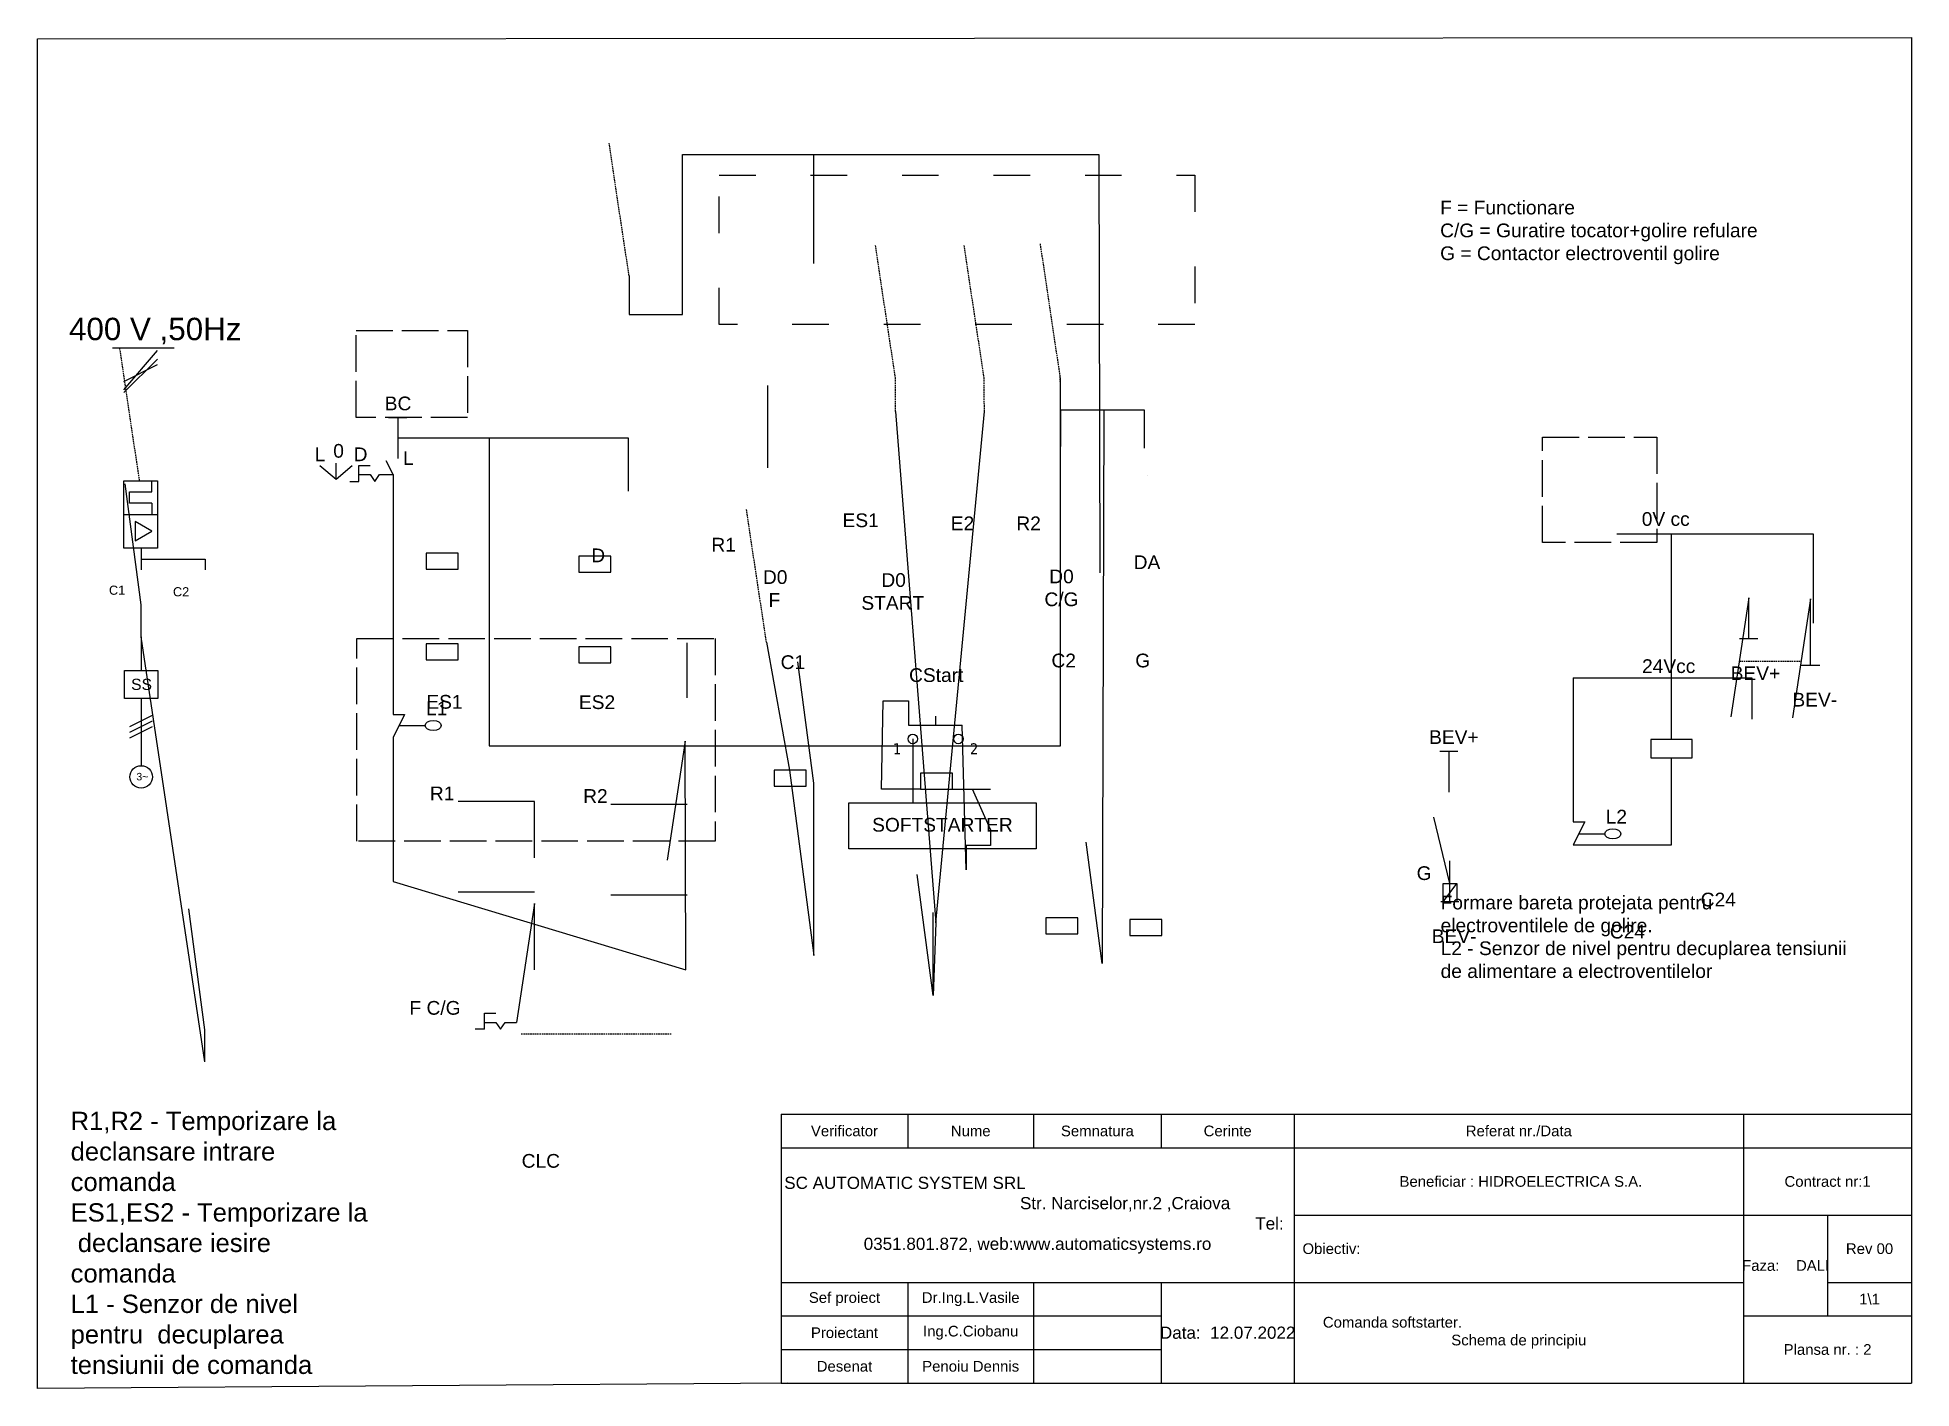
# Model space of a CAD drawing. Header units: inches. Extents: x -11 to 603, y 1 to 444.
import ezdxf
from ezdxf.enums import TextEntityAlignment as Align

# ---------------------------------------------------------------- set-up
doc = ezdxf.new("R2010")
doc.units = ezdxf.units.IN
doc.header["$MEASUREMENT"] = 0
for name, pattern in [('ACAD_ISO02W100', [15, 12, -3]), ('ACAD_ISO03W100', [30, 12, -18]), ('HIDDENX2', [0.75, 0.5, -0.25])]:
    doc.linetypes.add(name, pattern=pattern)
doc.styles.get("Standard").update_dxf_attribs({"font": 'arial.ttf'})
doc.styles.add('Tahoma', font='tahoma.ttf')

# ---------------------------------------------------------------- blocks, each defined once
blk = doc.blocks.new('*T2')
at = {"color": 0, "linetype": 'ByBlock', "lineweight": -2, "transparency": 16777216}
for p, q in [((0, 0), (370.69, 0)), ((0, 0), (0, -88.3)), ((41.62, 0), (41.62, -11.12)), ((82.77, 0), (82.77, -11.12)), ((124.7, 0), (124.7, -11.12)), ((168.22, 0), (168.22, -88.3)), ((315.65, 0), (315.65, -88.3)), ((370.69, 0), (370.69, -88.3)), ((0, -11.12), (370.69, -11.12)), ((168.22, -33.17), (370.69, -33.17)), ((343.17, -33.17), (343.17, -66.25)), ((0, -55.22), (315.65, -55.22)), ((41.62, -55.22), (41.62, -88.3)), ((82.77, -55.22), (82.77, -88.3)), ((124.7, -55.22), (124.7, -88.3)), ((343.17, -55.22), (370.69, -55.22)), ((0, -66.25), (124.7, -66.25)), ((315.65, -66.25), (370.69, -66.25)), ((0, -77.27), (124.7, -77.27)), ((0, -88.3), (370.69, -88.3))]:
    blk.add_line(p, q, dxfattribs=at)
at = {"color": 0, "transparency": 16777216}
for s, insert, char_height, width, attachment_point in [('Verificator', (20.81, -5.56), 3.5, 41.5022, 5), ('Nume', (62.2, -5.56), 3.5, 41.0327, 5), ('Semnatura', (103.74, -5.56), 3.5, 41.8082, 5), ('Cerinte', (146.46, -5.56), 3.5, 43.3942, 5), ('Referat nr./Data', (241.93, -5.56), 3.5, 147.3136, 5), ('SC AUTOMATIC SYSTEM SRL                                                                                                            Str. Narciselor,nr.2 ,Craiova                                                                                                                                                                                                                                                                                                                                           Tel: 0351.801.872, web:www.automaticsystems.ro', (84.11, -33.17), 4, 168.0973, 5), (' Beneficiar : HIDROELECTRICA S.A.', (241.93, -22.14), 3.5, 147.3136, 5), ('Contract nr:1', (343.17, -22.14), 3.5, 54.9189, 5), ('  Obiectiv:', (168.28, -44.19), 3.5, 147.3136, 4), ('Rev 00', (356.93, -44.19), 3.5, 27.3994, 5), ('Faza:    DALI', (329.41, -49.71), 3.5, 27.3994, 5), ('Sef proiect', (20.81, -60.73), 3.5, 41.5022, 5), ('Dr.Ing.L.Vasile', (62.2, -60.73), 3.5, 41.0327, 5), ('\\A1;1\\\\1', (356.93, -60.73), 3.5, 27.3994, 5), ('Comanda softstarter.                                                              Schema de principiu', (241.93, -71.76), 3.5, 147.3136, 5), ('Proiectant', (20.81, -71.76), 3.5, 41.5022, 5), ('Ing.C.Ciobanu', (62.2, -71.76), 3.5, 41.0327, 5), ('Data:  12.07.2022', (146.46, -71.76), 4, 43.3942, 5), ('Plansa nr. : 2', (343.17, -77.27), 3.5, 54.9189, 5), ('Desenat', (20.81, -82.78), 3.5, 41.5022, 5), ('Penoiu Dennis', (62.2, -82.78), 3.5, 41.0327, 5)]:
    blk.add_mtext(s, dxfattribs=dict(at, insert=insert, char_height=char_height, width=width, attachment_point=attachment_point))
blk = doc.blocks.new('Tranzistor')
at = {"linetype": 'Continuous'}
for p, q in [((46, 411), (51.5, 411)), ((47, 407.25, -71.65), (50, 410.75, -186.31)), ((47, 407), (50, 410, -85.97)), ((48.5, 411), (48.5, 411, -401.07)), ((47, 408), (50, 409.5))]:
    blk.add_line(p, q, dxfattribs=at)
blk = doc.blocks.new('*U44')
for p, q in [((0, 0.167), (0, 0.1)), ((-0.197, 0.1), (0.192, 0.1))]:
    blk.add_line(p, q)
for centre in [(-0.166, 0), (0.166, 0)]:
    blk.add_circle(centre, 0.0344)
at = {"style": 'Tahoma'}
for tag, p in [('Description', (0, 0.344)), ('Reference Designator', (0, 0.188))]:
    blk.add_attdef(tag, text='', height=0.08, dxfattribs=at).set_placement(p, align=Align.CENTER)
at = {"linetype": 'Continuous', "style": 'Tahoma', "flags": 8}
blk.add_attdef('Terminal 1', text='', height=0.08, dxfattribs=at).set_placement((-0.25, -0.031), align=Align.TOP_RIGHT)
blk.add_attdef('Terminal 2', text='', height=0.08, dxfattribs=at).set_placement((0.25, -0.031), align=Align.TOP_LEFT)

msp = doc.modelspace()

# ---------------------------------------------------------------- linework, layer by layer
at = {"linetype": 'HIDDENX2'}
for p, q in [((182.49, 366.09, 891.49), (175.95, 409.71, -1028.76)), ((269.83, 332.52, -2832.01), (263.29, 376.15, -4752.26)), ((298.91, 332.53, -2832.01), (292.37, 376.16, -4752.26)), ((323.89, 332.98, -2832.01), (317.36, 376.61, -4752.26)), ((182.49, 366.09, 445.74), (182.49, 366.09, 891.49)), ((22.01, 298.8, 445.74), (15.48, 342.43, -1474.51)), ((269.83, 321.58, -3405.42), (269.83, 332.52, -2832.01)), ((299.01, 321.58, -3405.42), (298.91, 332.53, -2832.01)), ((324, 322.03, -3405.42), (323.89, 332.98, -2832.01)), ((22.01, 298.8), (22.01, 298.8, 445.74)), ((227.54, 245.81, 1619.72), (221, 289.43, -300.53)), ((227.54, 245.81, 1173.97), (227.54, 245.81, 1619.72)), ((546.5, 239.63, 1869.4), (566.56, 239.63, 1869.4)), ((147.09, 117.33, 3050.75), (196.41, 117.33, 3050.75))]:
    msp.add_line(p, q, dxfattribs=at)
for p, q in [((200.03, 353.3, 445.74), (200.03, 405.8, 445.74)), ((200.03, 405.8, 445.74), (243.01, 405.8, 445.74)), ((241.53, 405.8, 445.74), (241.53, 405.8, 445.74)), ((243.01, 405.8, 445.74), (243.01, 370.08, 445.74)), ((243.01, 405.8, -700.06), (280.49, 405.8, -700.06)), ((280.49, 405.8, -700.06), (336.5, 405.8, -700.06)), ((336.5, 405.8, -700.06), (336.85, 268.61, 6286.67)), ((182.49, 366.09, 445.74), (182.49, 353.3, 445.74)), ((182.49, 353.3, 445.74), (182.49, 353.3, 445.74)), ((182.49, 353.3, 445.74), (200.03, 353.3, 445.74)), ((269.83, 332.52, -2288.24), (269.83, 332.52, -1142.44)), ((298.91, 332.53, -2288.24), (298.91, 332.53, -1142.44)), ((324.01, 211.85, 5771.03), (323.96, 332.53, -2288.24)), ((227.99, 303.08, -1028.76), (227.99, 330.04, -1028.76)), ((103.65, 319.61, 5771.03), (109.65, 319.61, 5771.03)), ((106.65, 319.61, 5771.03), (106.65, 306.11, 5771.03)), ((269.83, 321.58, -3405.42), (283.05, 153.79, 5551.66)), ((283.05, 153.79, 5551.66), (299.01, 321.58, -3405.42)), ((324, 322.03, -3405.42), (351.43, 322.03, -3405.42)), ((324, 322.03, -3405.42), (324, 310.02, -3405.42)), ((338.14, 322.03, -3405.42), (337.64, 140.44, 12943.68)), ((351.43, 322.03, -3405.42), (351.43, 309.52, -3405.42)), ((106.65, 312.85, 5771.03), (182.15, 312.85, 5771.03)), ((136.65, 312.85, 5771.03), (136.65, 211.85, 5771.03)), ((182.15, 312.85, 5771.03), (182.15, 295.35, 5555.18)), ((81.15, 303.86, 5771.03), (86.4, 299.36, 5771.03)), ((86.4, 299.36, 5771.03), (86.4, 304.61, 5771.03)), ((86.4, 299.36, 5771.03), (91.65, 303.86, 5771.03)), ((93.9, 298.61, 5771.03), (93.9, 303.86, 5771.03)), ((93.9, 303.86, 5771.03), (97.65, 303.86, 5771.03)), ((105.15, 300.86, 5771.03), (102.9, 305.36, 5771.03)), ((22.51, 258.08), (17.26, 297.83, -1632.88)), ((90.9, 298.61, 5771.03), (93.9, 298.61, 5771.03)), ((93.9, 300.86, 5771.03), (97.65, 300.86, 5771.03)), ((97.65, 300.86, 5771.03), (99.15, 298.61, 5771.03)), ((99.15, 298.61, 5771.03), (100.65, 300.86, 5771.03)), ((100.65, 300.86, 5771.03), (105.15, 300.86, 5771.03)), ((105.15, 300.86, 5771.03), (105.15, 222.11, 5771.03)), ((22.51, 276.74), (22.51, 269.58)), ((506.35, 281.37, 2919.73), (570.77, 281.37, 2919.73)), ((524.27, 213.87, 2919.73), (524.27, 281.37, 2919.73)), ((570.77, 281.37, 2919.73), (570.77, 252.12, 1630.65)), ((22.51, 273.08), (43.51, 273.08)), ((43.51, 273.08), (43.51, 269.58)), ((549.65, 260.39, 233.65), (543.73, 221.39, 3306.44)), ((549.65, 246.89, 233.65), (549.65, 260.39, 233.65)), ((569.91, 260.01, 233.65), (563.98, 221.01, 3306.44)), ((569.91, 238.24, 233.65), (569.91, 260.01, 233.65)), ((22.51, 247.58), (22.51, 258.08)), ((43.39, 108.12, 7990.07), (22.51, 247.58)), ((227.54, 245.81, 1173.97), (235.08, 203.86, 2720.28)), ((552.65, 246.89, 233.65), (546.65, 246.89, 233.65)), ((201.59, 227.6, -3050.75), (201.59, 245.6, 1474.23)), ((243.1, 199.62, 9552.44), (237.85, 239.37, 7919.55)), ((492.1, 234.12, 6357.19), (550.6, 234.12, 6357.19)), ((492.1, 234.12, 6357.19), (492.1, 186.87, 6357.19)), ((550.6, 234.12, 6357.19), (550.6, 234.12, 6328.69)), ((550.6, 234.12, 6328.69), (550.6, 220.62, 3478.31)), ((572.91, 238.24, 233.65), (566.91, 238.24, 233.65)), ((105.15, 222.11, 5771.03), (108.9, 222.11, 5771.03)), ((108.9, 222.11, 5771.03), (105.15, 214.61, 5771.03)), ((265.24, 197.61, 2720.28), (265.78, 226.58)), ((265.78, 226.58), (274.12, 226.58)), ((274.12, 226.58), (274.12, 218.59)), ((107.1, 218.51, 5771.03), (115.65, 218.51, 5771.03)), ((293.08, 171.1, 2720.28), (291.68, 218.59)), ((105.15, 214.61, 5771.03), (105.15, 167.36, -1678.55)), ((136.65, 211.85, 5771.03), (324.01, 211.85, 5771.03)), ((200.89, 213.34, -3072.8), (194.96, 174.34)), ((201.09, 138.33), (200.89, 213.34, -3072.8)), ((275.54, 214.08), (275.54, 193.08)), ((290.48, 214.08), (290.48, 214.08, -1203.21)), ((448.3, 210.13, 6357.19), (454.3, 210.13, 6357.19)), ((451.3, 210.13, 6357.19), (451.3, 196.63, 6357.19)), ((235.08, 203.86, 2720.28), (243.1, 143.08, 7070.97)), ((524.27, 179.37, 2919.73), (524.27, 207.87, 2919.73)), ((243.1, 143.08, 7070.97), (243.1, 199.62, 9552.44)), ((278.08, 197.61, 2720.28), (265.24, 197.61, 2720.28)), ((288.58, 197.61, 2720.28), (301.01, 197.61, 2720.28)), ((301.01, 184.36, 2720.28), (295.07, 197.61, 2461.64)), ((301.01, 197.61, 2720.28), (301.01, 197.61, 2461.64)), ((151.51, 193.58, 4497.3), (126.51, 193.58, 4497.3)), ((151.51, 175.08), (151.51, 193.58, 4497.3)), ((201.51, 192.58, 4497.3), (176.51, 192.58, 4497.3)), ((301.01, 184.36, 2720.28), (301.01, 179.1, 2720.28)), ((451.62, 166.63, 7345.08), (446.37, 188.38, 6743.48)), ((492.1, 186.87, 6357.19), (495.85, 186.87, 6357.19)), ((495.85, 186.87, 6357.19), (492.1, 179.37, 6357.19)), ((301.01, 179.1, 2720.28), (293.08, 179.1, 2720.28)), ((293.08, 179.1, 2720.28), (293.08, 171.1, 2720.28)), ((337.64, 140.44, 12943.68), (332.39, 180.19, 11310.8)), ((492.1, 179.37, 6357.19), (492.1, 179.37, 2919.73)), ((492.1, 179.37, 2919.73), (524.27, 179.37, 2919.73)), ((493.9, 182.97, 6357.19), (502.45, 182.97, 6357.19)), ((451.63, 160.63, 5970.24), (451.63, 174.13, 5970.24)), ((105.15, 167.36, -1678.55), (201.09, 138.33)), ((282.17, 129.9, 13547.47), (276.92, 169.65, 11914.59)), ((449.41, 160.62, 6743.48), (453.9, 166.63, 6743.48)), ((451.62, 166.63, 6743.48), (451.62, 166.63, 7345.08)), ((151.51, 163.84, 4497.3), (126.51, 163.84, 4497.3)), ((151.51, 160.08), (145.59, 121.08, 3050.75)), ((151.51, 138.33), (151.51, 160.08)), ((201.51, 162.84, 4497.3), (176.51, 162.84, 4497.3)), ((454.63, 160.63, 5970.24), (448.63, 160.63, 5970.24)), ((43.39, 118.62, 7990.07), (38.14, 158.37, 6357.19)), ((282.17, 129.9, 14216.68), (282.17, 157.11, 13547.47)), ((283.05, 153.79, 5551.66), (282.17, 129.9, 13547.47)), ((135.09, 118.83, 3050.75), (135.09, 124.08, 3050.75)), ((135.09, 124.08, 3050.75), (138.84, 124.08, 3050.75)), ((43.39, 108.12, 7990.07), (43.39, 118.62, 7990.07)), ((135.09, 118.83, 3050.75), (132.05, 118.83, 3050.75)), ((135.09, 121.08, 3050.75), (138.84, 121.08, 3050.75)), ((138.84, 121.08, 3050.75), (140.34, 118.83, 3050.75)), ((140.34, 118.83, 3050.75), (141.84, 121.08, 3050.75)), ((141.84, 121.08, 3050.75), (145.59, 121.08, 3050.75))]:
    msp.add_line(p, q)
at = {"linetype": 'Continuous'}
for p, q in [((26.03, 295.12), (26.03, 298.8)), ((352.62, 300.41, 6357.19), (352.62, 300.41, 6357.19)), ((352.62, 300.41, 6357.19), (352.62, 300.41, 6357.19)), ((352.62, 300.41, 6357.19), (352.62, 300.41, 6357.19)), ((352.62, 300.41, 6357.19), (352.62, 300.41, 6357.19)), ((26.03, 291.45), (26.03, 287.77)), ((16.84, 287.77), (27.87, 287.77)), ((22.51, 247.58), (22.51, 236.55)), ((18.84, 218.17), (26.19, 221.85)), ((22.51, 227.36), (22.51, 205.3)), ((18.84, 216.33), (26.19, 220.01)), ((18.84, 214.5), (26.19, 218.17))]:
    msp.add_line(p, q, dxfattribs=at)
msp.add_lwpolyline([(234.4, 2.73), (-11.49, 0.96), (-11.49, 443.77), (603.01, 444.25), (603.01, 91.02)])
at = {"linetype": 'ACAD_ISO03W100'}
msp.add_lwpolyline([(212.01, 399.08), (368.01, 399.08), (368.01, 350.08), (212.01, 350.08)], close=True, dxfattribs=at)
at = {"linetype": 'ACAD_ISO02W100'}
for points, elevation in [([(93, 348.07), (129.5, 348.07), (129.5, 319.57), (93, 319.57)], -586.16), ([(93.25, 247.04), (210.75, 247.04), (210.75, 180.54), (93.25, 180.54)], -3306.44)]:
    msp.add_lwpolyline(points, close=True, dxfattribs=dict(at, elevation=elevation))
msp.add_lwpolyline([(482.01, 313.08), (519.51, 313.08), (519.51, 278.58), (482.01, 278.58)], close=True, dxfattribs=at)
at = {"linetype": 'Continuous'}
for points in [[(16.84, 298.8), (27.87, 298.8), (27.87, 276.74), (16.84, 276.74)], [(26.03, 282.26), (20.51, 285.44), (20.51, 279.07)], [(17, 236.55), (28.03, 236.55), (28.03, 227.36), (17, 227.36)]]:
    msp.add_lwpolyline(points, close=True, dxfattribs=at)
msp.add_lwpolyline([(26.03, 291.45), (18.68, 291.45), (18.68, 295.12), (26.03, 295.12)], dxfattribs=at)
for points in [[(116.01, 269.83), (126.51, 269.83), (126.51, 275.08), (116.01, 275.08)], [(166.01, 268.83), (176.51, 268.83), (176.51, 274.08), (166.01, 274.08)], [(116.01, 240.1), (126.51, 240.1), (126.51, 245.34), (116.01, 245.34)], [(166.01, 239.1), (176.51, 239.1), (176.51, 244.34), (166.01, 244.34)], [(254.51, 193.08), (316.01, 193.08), (316.01, 178.08), (254.51, 178.08)]]:
    msp.add_lwpolyline(points, close=True)
for points, elevation in [([(517.52, 207.87), (531.1, 207.87), (531.1, 213.87), (517.52, 213.87)], 2919.73), ([(230.08, 198.61), (240.58, 198.61), (240.58, 203.86), (230.08, 203.86)], 2720.28), ([(278.08, 197.61), (288.58, 197.61), (288.58, 202.86), (278.08, 202.86)], 2720.28), ([(449.41, 166.63), (453.9, 166.63), (453.9, 160.62), (449.41, 160.62)], 6743.48), ([(319.15, 150.14), (329.65, 150.14), (329.65, 155.39), (319.15, 155.39)], 5440.56), ([(346.65, 149.63), (357.15, 149.63), (357.15, 154.88), (346.65, 154.88)], 5440.56)]:
    msp.add_lwpolyline(points, close=True, dxfattribs=dict(elevation=elevation))
msp.add_circle((22.51, 201.63), 3.68, dxfattribs=at)
for centre in [(118.28, 218.51, 5771.03), (505.07, 182.97, 6357.19)]:
    msp.add_ellipse(centre, major_axis=(-2.62, 0), ratio=0.628571)

# ---------------------------------------------------------------- block references
at = {"linetype": 'Continuous', "xscale": 3.676442841485226, "yscale": 3.676442841485226, "zscale": 3.676442841485226}
msp.add_blockref('Tranzistor', (-155.95, -1168.59), dxfattribs=at)
ref = msp.add_blockref('*U44', (283.01, 214.08), dxfattribs=dict(xscale=45.09957914813185, yscale=45.09957914813185, zscale=45.09957914813185))
ref.add_attrib('Terminal 1', '1', dxfattribs={"linetype": 'Continuous', "height": 3.61, "style": 'Tahoma'}).set_placement((271.74, 212.67), align=Align.TOP_RIGHT)
ref.add_attrib('Terminal 2', '2', dxfattribs={"linetype": 'Continuous', "height": 3.61, "style": 'Tahoma'}).set_placement((294.29, 212.67), align=Align.TOP_LEFT)
msp.add_blockref('*T2', (232.32, 91.02))

# ---------------------------------------------------------------- texts
at = {"linetype": 'HIDDENX2', "lineweight": 211, "char_height": 4.5, "attachment_point": 1}
for s, width, gutter_width, heights, insert in [('F = Functionare\\PC/G = Guratire tocator+golire refulare\\PG = Contactor electroventil golire', 132.5, 1, [0], (448.45, 390.7)), ('DA', 9.031, 1.5, [5.04], (347.95, 274.33, 5771.03)), ('Formare bareta protejata pentru\\Pelectroventilele de golire.\\PL2 - Senzor de nivel pentru decuplarea tensiunii \\Pde alimentare a electroventilelor ', 129, 1, [0], (448.6, 162.67)), ('CLC', 18.75, 1.5, [0], (147.28, 77.91, 3050.75))]:
    msp.add_mtext_dynamic_manual_height_columns(s, width=width, gutter_width=gutter_width, heights=heights, dxfattribs=dict(at, insert=insert))
at = {"linetype": 'Continuous', "attachment_point": 1}
for s, width, gutter_width, heights, insert, char_height in [('\\pxqc;400 V ,50Hz', 84.2802, 2.45, [3.81], (-15.02, 352.28), 7.3529), ('SS', 7.3529, 3.68, [0], (19.22, 233.84), 3.676)]:
    msp.add_mtext_dynamic_manual_height_columns(s, width=width, gutter_width=gutter_width, heights=heights, dxfattribs=dict(at, insert=insert, char_height=char_height))
at = {"attachment_point": 1}
for s, width, gutter_width, heights, insert, char_height in [('BC', 10.5, 1.5, [0], (102.37, 326.42, 5771.03), 4.5), ('L', 7.5, 1.5, [0], (79.43, 309.73, 5771.03), 4.5), ('0', 7.5, 1.5, [0], (85.5, 310.87, 5771.03), 4.5), ('D', 7.5, 1.5, [0], (92.18, 309.73, 5771.03), 4.5), ('L', 7.5, 1.5, [0], (108.35, 308.51, 5771.03), 4.5), ('ES1', 11.5, 1, [0], (252.49, 288.08), 4.5), ('E2', 11.5, 1, [0], (287.99, 287.08), 4.5), ('R2', 11.5, 1, [0], (309.49, 287.08), 4.5), ('0V cc', 19.6736, 1.5, [0], (514.56, 288.51, 2919.73), 4.5), ('D', 5.25, 1.5, [0], (170.1, 276.58, 6357.19), 4.5), ('R1', 11.5, 1, [0], (209.49, 280.08), 4.5), ('C1', 11, 1, [0], (11.95, 264.4), 3), ('D0\\P\\pxqc;F', 7.5, 1.5, [0], (226.39, 269.44, 6286.67), 4.5), ('D0\\P\\pxqc;START', 7.5, 1.5, [0], (265.22, 268.48, 6286.67), 4.5), ('\\pxqc;D0\\PC/G', 13.8369, 1.5, [14.14], (317.37, 269.66, 6286.67), 4.5), ('C2', 11, 1, [0], (32.93, 263.88), 3), ('C1', 11.5, 1, [0], (232.19, 241.54), 4.5), ('C2', 11.5, 1, [0], (320.99, 242.08), 4.5), ('G', 11.5, 1, [0], (348.49, 242.08), 4.5), ('24Vcc', 5.25, 1.5, [0], (514.66, 240.23, 6357.19), 4.5), ('CStart', 11.5, 1, [0], (274.31, 237.29), 4.5), ('BEV+', 10.5, 1.5, [0], (543.71, 237.88, 620.59), 4.5), ('ES1', 9, 1.5, [0], (116.03, 228.52, 3050.75), 4.5), ('ES2', 9, 1.5, [0], (166.05, 228.4, 3050.75), 4.5), ('BEV-', 10.5, 1.5, [0], (563.96, 229.23, 620.59), 4.5), ('L1', 5.25, 1.5, [0], (115.94, 226.38, 5771.03), 4.5), ('BEV+', 10.5, 1.5, [0], (444.83, 216.94, 6357.19), 4.5), ('R1', 9, 1.5, [0], (117.18, 198.47, 3050.75), 4.5), ('R2', 9, 1.5, [0], (167.44, 197.62, 3050.75), 4.5), ('L2', 5.25, 1.5, [0], (502.74, 190.84, 6357.19), 4.5), ('SOFTSTARTER', 46, 1, [0], (262.2, 188.18), 4.5), ('G', 5.25, 1.5, [0], (440.75, 172.31, 6357.19), 4.5), ('C24', 9, 1.5, [0], (533.89, 163.65, 6357.19), 4.5), ('BEV-', 10.5, 1.5, [0], (445.69, 151.62, 6357.19), 4.5), ('C24', 9, 1.5, [0], (504.09, 153.12, 6357.19), 4.5), ('F C/G', 17.25, 1.5, [0], (110.49, 128.11, 3050.75), 4.5), ('R1,R2 - Temporizare la declansare intrare comanda\\PES1,ES2 - Temporizare la  declansare iesire comanda\\PL1 - Senzor de nivel pentru  decuplarea tensiunii de comanda', 97.8952, 1, [0], (-0.61, 91.76), 6)]:
    msp.add_mtext_dynamic_manual_height_columns(s, width=width, gutter_width=gutter_width, heights=heights, dxfattribs=dict(at, insert=insert, char_height=char_height))
at = {"linetype": 'Continuous', "insert": (20.95, 202.95), "char_height": 2.451, "attachment_point": 1}
msp.add_mtext('3~', dxfattribs=at)

doc.saveas('drawing.dxf')
